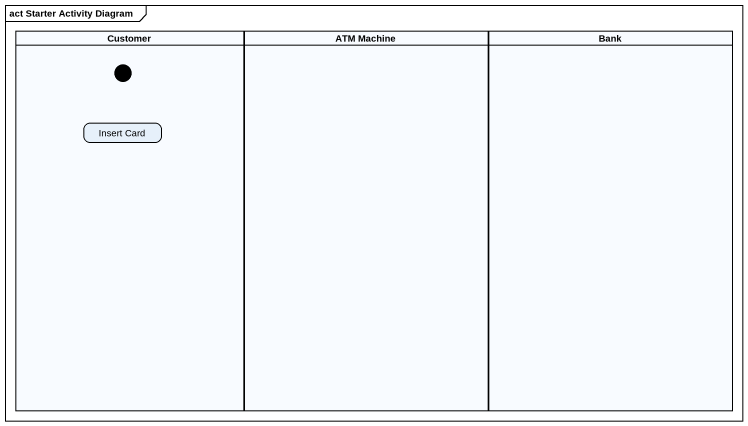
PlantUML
@startuml
mainframe act Starter Activity Diagram
hide empty description
state Customer <<partition>> {
  state initial1 <<start>>
  state "Insert Card" as Insert_Card
}
state "ATM Machine" as ATM_Machine <<partition>>
state Bank <<partition>>
@enduml
